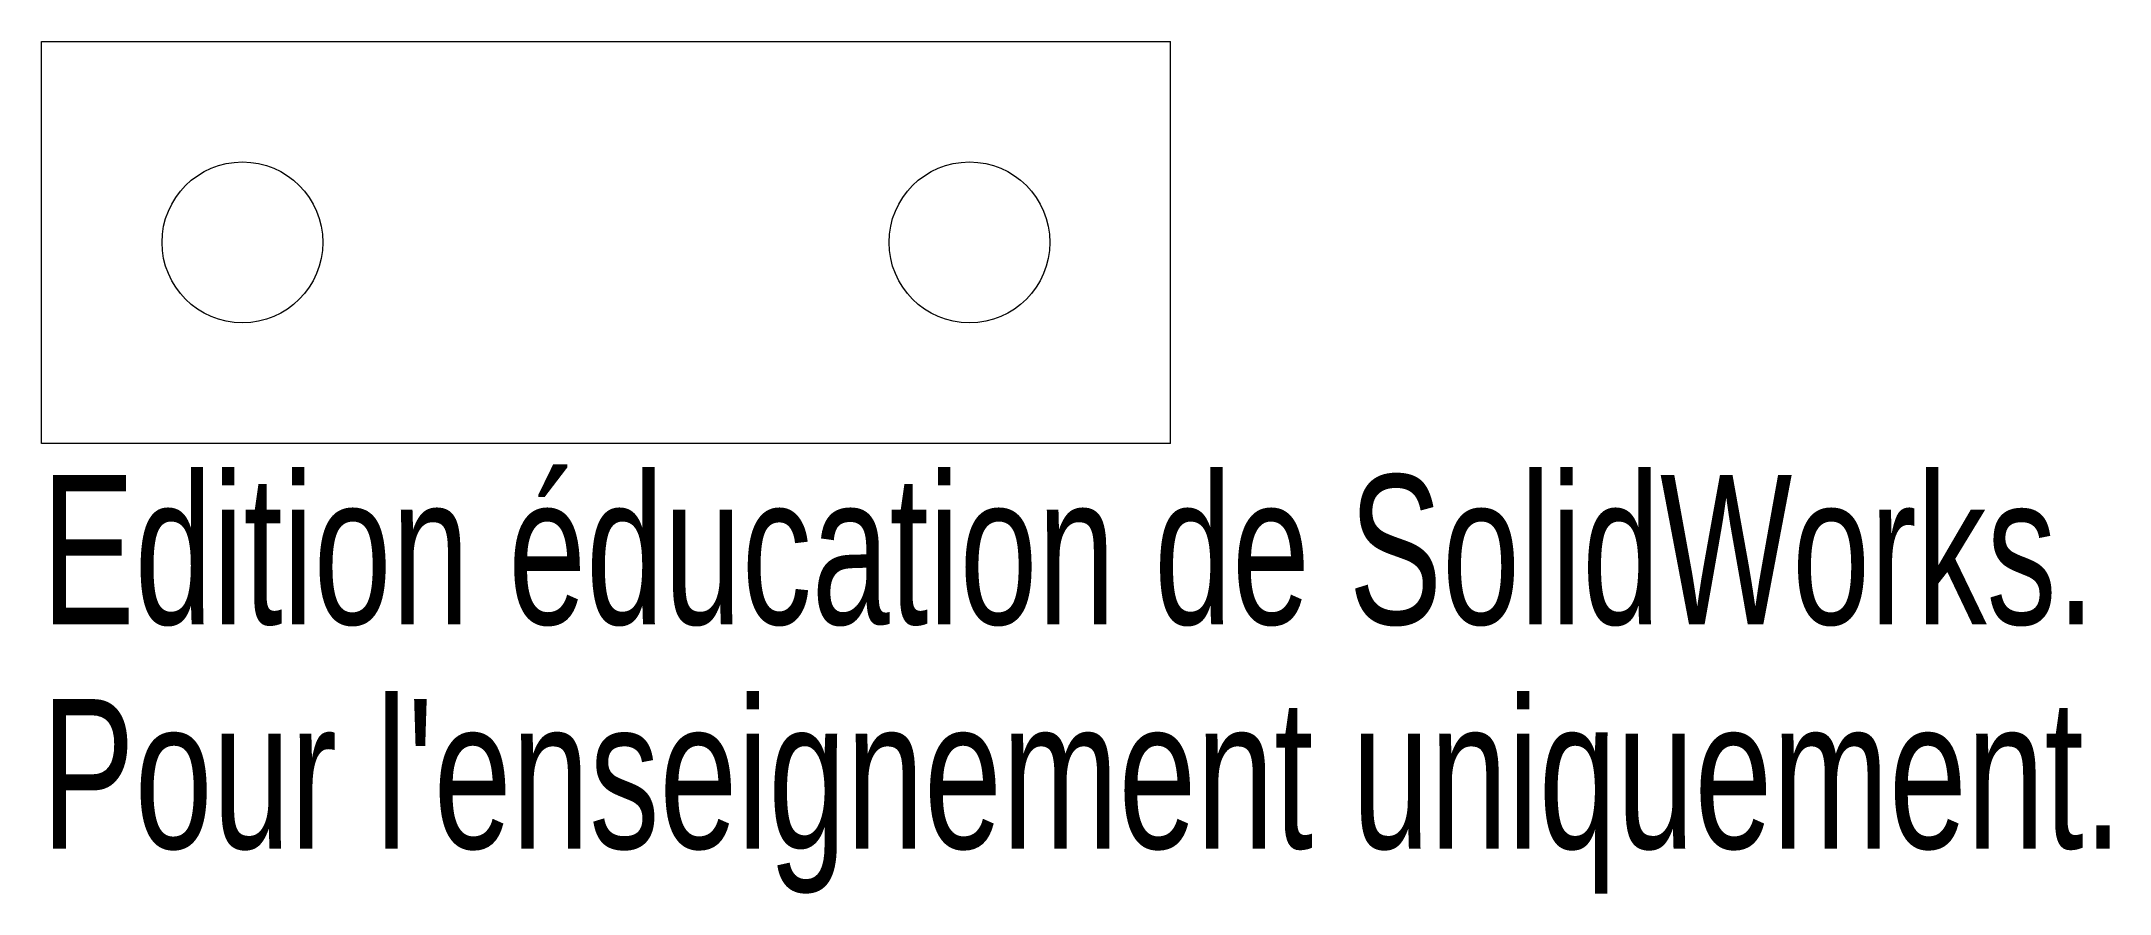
# Model space of a CAD drawing. Header units: millimetres. Extents: x -18.2 to 48.6, y -27.6 to 0.
import ezdxf

# ---------------------------------------------------------------- set-up
doc = ezdxf.new("R2010")
doc.units = ezdxf.units.MM
doc.styles.add('SLDTEXTSTYLE0', font='TXT', dxfattribs={"width": 0.7})

msp = doc.modelspace()

# ---------------------------------------------------------------- linework, layer by layer
at = {"color": 7, "linetype": 'Continuous', "lineweight": 15}
for p, q in [((-18.25, -13), (-18.25, 0)), ((-18.25, 0), (18.25, 0)), ((18.25, -13), (18.25, 0)), ((18.25, -13), (-18.25, -13))]:
    msp.add_line(p, q, dxfattribs=at)
for centre in [(-11.75, -6.5), (11.75, -6.5)]:
    msp.add_circle(centre, 2.6, dxfattribs=at)

# ---------------------------------------------------------------- texts
at = {"color": 7, "linetype": 'Continuous', "char_height": 4.83362, "attachment_point": 1, "style": 'SLDTEXTSTYLE0'}
for s, insert in [('Edition éducation de SolidWorks.', (-18.25, -14.02)), ("Pour l'enseignement uniquement.", (-18.25, -21.27))]:
    msp.add_mtext(s, dxfattribs=dict(at, insert=insert))

doc.saveas('drawing.dxf')
